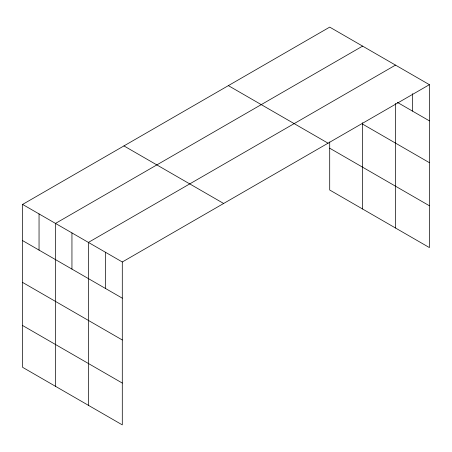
<?xml version="1.0" encoding="UTF-8"?>
<svg xmlns="http://www.w3.org/2000/svg" width="452" height="452" viewBox="0 0 452 452"><rect width="100%" height="100%" fill="white"/><g stroke="black" fill="none" stroke-linecap="round" stroke-linejoin="round"><path stroke-width="0.68" d="M22.6 204.423L122.294 261.985L122.294 424.88L22.6 367.323L22.6 204.423L329.706 27.12L429.4 84.677L429.4 247.577L329.706 190.015L329.706 141.951M362.606 46.115L55.5 223.418L55.5 386.319M395.506 65.105L88.4 242.413L88.4 405.308M122.294 261.985L429.4 84.677M397.319 102.344L429.4 120.865M362.606 124.114L429.4 162.68M228.362 85.631L328.056 143.188M329.706 148.205L429.4 205.762M123.944 145.917L223.638 203.473M22.6 240.611L122.294 298.173M22.6 282.427L122.294 339.983M22.6 325.508L122.294 383.064M412.45 93.683L412.45 111.079M395.506 103.384L395.506 228.006M362.606 122.724L362.606 209.01M105.344 252.199L105.344 288.387M71.947 232.916L71.947 269.104M39.047 213.92L39.047 250.109"/></g></svg>
